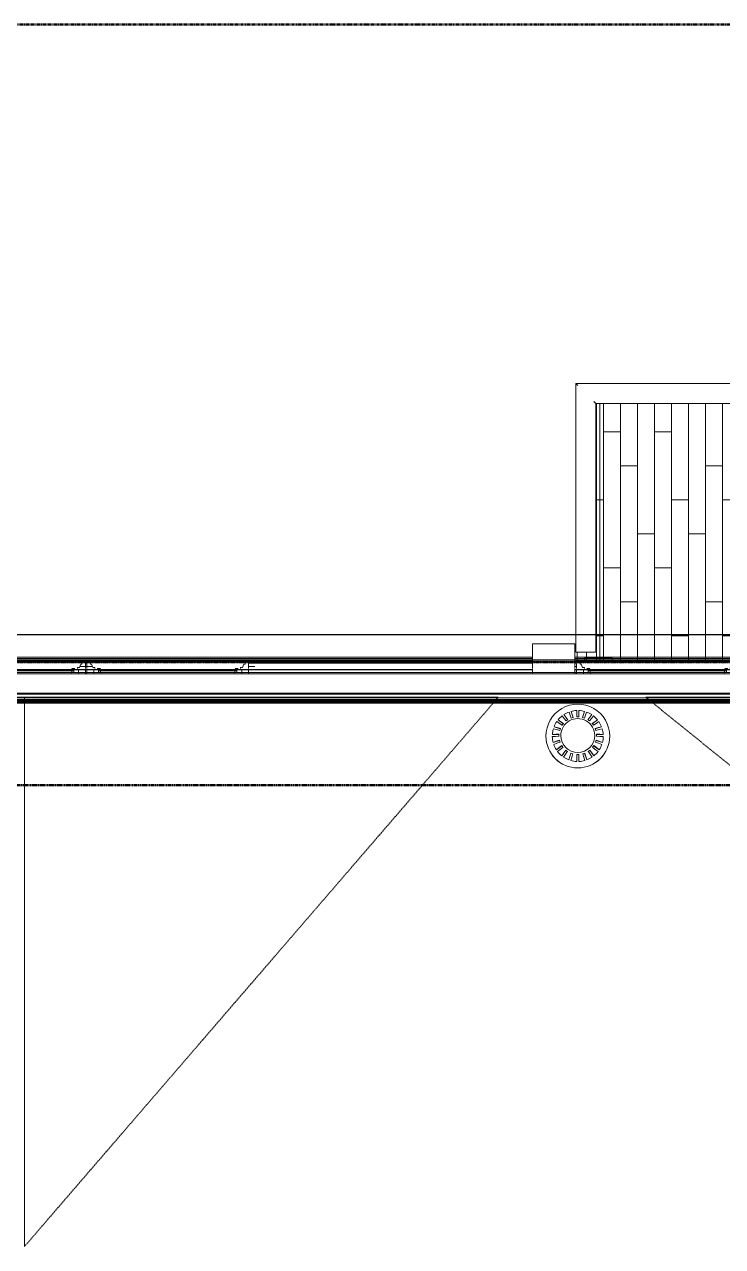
# Model space of a CAD drawing. Header units: inches. Extents: x -4235 to -464, y 9767 to 12269.
# Drawn here: x -3420.4 to -3256.2, y 11981.1 to 12268.7 of the extents above; entities that cross this region are included whole.
import ezdxf

# ---------------------------------------------------------------- set-up
doc = ezdxf.new("R2010")
doc.units = ezdxf.units.IN
doc.header["$MEASUREMENT"] = 0
doc.linetypes.add('Dash 1_16_', pattern=[0.125, 0.0625, -0.0625])
doc.linetypes.add('Double Dash 3_8_', pattern=[1, 0.375, -0.125, 0.125, -0.125, 0.125, -0.125])
for name, color, linetype, lineweight in [('A-FLOR-1', 192, 'Continuous', 9), ('A-FLOR-HRAL', 11, 'Continuous', 9), ('A-FLOR-PATT-1', 9, 'Continuous', 9), ('A-GENM', 5, 'Continuous', 9), ('A-GLAZ-1', 151, 'Continuous', 9), ('A-GLAZ-2', 151, 'Continuous', 20), ('A-ROOF', 132, 'Continuous', 13), ('A-ROOF-1', 10, 'Dash 1_16_', 9), ('A-ROOF-2', 7, 'Dash 1_16_', 9), ('A-WALL-1', 113, 'Continuous', 9), ('C-PROP-LINE', 91, 'Double Dash 3_8_', 50), ('C-PROP-LINE-1', 91, 'Dash 1_16_', 50), ('M-EQPM', 50, 'Continuous', 9)]:
    doc.layers.add(name, color=color, linetype=linetype, lineweight=lineweight)

# ---------------------------------------------------------------- blocks, each defined once
blk = doc.blocks.new('Basic Wall _ EXT - FIBER CEMENT - LARGE - ___-2505162-BACKGROUND - ROOF PLAN')
at = {"layer": 'A-WALL-1'}
for p, q in [((-3405.74, 12118.91), (-3406.11, 12118.91)), ((-3405.74, 12118.91), (-3406.11, 12118.91)), ((-3406.11, 12118.88), (-3405.74, 12118.88)), ((-3405.74, 12118.88), (-3406.11, 12118.88)), ((-3300.91, 12118.91), (-3367.71, 12118.91)), ((-3300.91, 12118.91), (-3367.71, 12118.91)), ((-3367.71, 12118.88), (-3300.91, 12118.88)), ((-3300.91, 12118.88), (-3367.71, 12118.88)), ((-3290.54, 12118.91), (-3290.91, 12118.91)), ((-3290.54, 12118.91), (-3290.91, 12118.91)), ((-3290.91, 12118.88), (-3290.54, 12118.88)), ((-3290.54, 12118.88), (-3290.91, 12118.88)), ((-3405.74, 12116.87), (-3406.11, 12116.87)), ((-3405.74, 12116.87), (-3406.11, 12116.87)), ((-3406.11, 12116.84), (-3405.74, 12116.84)), ((-3405.74, 12116.84), (-3406.11, 12116.84)), ((-3300.91, 12116.87), (-3367.71, 12116.87)), ((-3300.91, 12116.87), (-3367.71, 12116.87)), ((-3367.71, 12116.84), (-3300.91, 12116.84)), ((-3300.91, 12116.84), (-3367.71, 12116.84)), ((-3290.54, 12116.87), (-3290.91, 12116.87)), ((-3290.54, 12116.87), (-3290.91, 12116.87)), ((-3290.91, 12116.84), (-3290.54, 12116.84)), ((-3290.54, 12116.84), (-3290.91, 12116.84))]:
    blk.add_line(p, q, dxfattribs=at)
blk = doc.blocks.new('Basic Wall _ EXT - FIBER CEMENT - LARGE - ___-2162455-BACKGROUND - ROOF PLAN')
at = {"layer": 'A-WALL-1'}
for p, q in [((-3300.91, 12119.8), (-3549.34, 12119.8)), ((-3300.91, 12119.5), (-3549.34, 12119.5)), ((-3300.91, 12119.5), (-3549.34, 12119.5)), ((-3300.91, 12119.48), (-3549.34, 12119.48)), ((-3300.91, 12119.46), (-3549.34, 12119.46)), ((-3300.91, 12119.46), (-3549.34, 12119.46)), ((-3300.91, 12119.46), (-3549.34, 12119.46)), ((-3055.05, 12119.8), (-3290.91, 12119.8)), ((-3057.92, 12119.5), (-3290.91, 12119.5)), ((-3057.92, 12119.5), (-3290.91, 12119.5)), ((-3057.92, 12119.48), (-3290.91, 12119.48)), ((-3057.92, 12119.46), (-3290.91, 12119.46)), ((-3057.92, 12119.46), (-3290.91, 12119.46)), ((-3057.92, 12119.46), (-3290.91, 12119.46)), ((-3300.91, 12116.87), (-3549.34, 12116.87)), ((-3300.91, 12116.87), (-3549.34, 12116.87)), ((-3549.34, 12116.84), (-3300.91, 12116.84)), ((-3300.91, 12116.84), (-3549.34, 12116.84)), ((-3057.93, 12116.87), (-3290.91, 12116.87)), ((-3057.93, 12116.87), (-3290.91, 12116.87)), ((-3290.91, 12116.84), (-3057.93, 12116.84)), ((-3057.93, 12116.84), (-3290.91, 12116.84))]:
    blk.add_line(p, q, dxfattribs=at)
blk = doc.blocks.new('Basic Wall _ EXT - FIBER CEMENT - SMALL - ___-2145929-BACKGROUND - ROOF PLAN')
at = {"layer": 'A-WALL-1'}
for p, q in [((-2061.36, 12125.15), (-3867.29, 12125.15)), ((-2061.36, 12125.15), (-3867.29, 12125.15)), ((-3867.21, 12125.07), (-2061.44, 12125.07)), ((-2061.44, 12125.07), (-3867.21, 12125.07)), ((-2067.39, 12119.12), (-3861.25, 12119.12)), ((-2067.46, 12119.05), (-3861.19, 12119.05)), ((-2067.84, 12118.67), (-3860.81, 12118.67)), ((-2067.92, 12118.59), (-3860.73, 12118.59)), ((-2067.92, 12118.59), (-3860.73, 12118.59)), ((-2070.35, 12116.17), (-3858.3, 12116.17)), ((-2070.35, 12116.17), (-3858.3, 12116.17)), ((-2075.17, 12111.34), (-3853.48, 12111.34)), ((-2075.17, 12111.34), (-3853.48, 12111.34)), ((-2075.25, 12111.26), (-3853.4, 12111.26)), ((-2075.25, 12111.26), (-3853.4, 12111.26)), ((-3853.2, 12111.06), (-2075.45, 12111.06)), ((-2075.45, 12111.06), (-3853.2, 12111.06)), ((-3852.33, 12110.19), (-2076.32, 12110.19)), ((-2076.32, 12110.19), (-3852.33, 12110.19)), ((-2076.67, 12109.84), (-3851.97, 12109.84)), ((-2076.72, 12109.79), (-3851.93, 12109.79)), ((-2076.73, 12109.78), (-3851.92, 12109.78)), ((-2076.79, 12109.72), (-3851.85, 12109.72)), ((-2076.8, 12109.72), (-3851.85, 12109.72)), ((-2076.8, 12109.71), (-3851.85, 12109.71)), ((-2076.83, 12109.68), (-3851.82, 12109.68)), ((-2076.86, 12109.65), (-3851.78, 12109.65)), ((-3851.77, 12109.64), (-2076.87, 12109.64)), ((-3851.63, 12109.49), (-2077.02, 12109.49)), ((-2077.23, 12109.28), (-3851.42, 12109.28)), ((-2077.3, 12109.22), (-3851.35, 12109.22)), ((-2077.42, 12109.09), (-3851.22, 12109.09)), ((-2077.53, 12108.98), (-3851.11, 12108.98))]:
    blk.add_line(p, q, dxfattribs=at)
blk = doc.blocks.new('Window-Double_Hung-Andersen-400_Series-Tilt_Wash - DOUBLE HUNG - COTTAGE - 3RD FLOOR-V3-BACKGROUND - ROOF PLAN')
at = {"layer": 'A-GLAZ-1'}
for p, q in [((-16.29, 2.5), (-15.7, 2.5)), ((-16.29, 2.12), (-15.7, 2.12)), ((-15.82, 2.5), (-15.82, 2.12)), ((-15.7, 2.62), (15.7, 2.62)), ((-15.7, 2.5), (15.7, 2.5)), ((-15.7, 2.12), (15.7, 2.12)), ((-15.7, 2), (15.7, 2)), ((16.29, 2.5), (15.7, 2.5)), ((16.29, 2.12), (15.7, 2.12)), ((15.82, 2.5), (15.82, 2.12))]:
    blk.add_line(p, q, dxfattribs=at)
at = {"layer": 'A-GLAZ-2'}
for p, q in [((-19.01, 3.44), (-19.39, 3.44)), ((19.01, 4.81), (-19.01, 4.81)), ((-19.01, 4.81), (-19.01, 4.56)), ((-19.01, 4.11), (-19.01, 3)), ((-18.2, 4.81), (-18.2, 4.56)), ((-18.2, 4.11), (-18.2, 4)), ((-18.2, 4), (-17.92, 4)), ((-17.92, 4), (-17.61, 3.19)), ((-17.61, 3.19), (-17.14, 3.19)), ((-17.14, 3.19), (-17.14, 3)), ((-15.86, 2.97), (-16.57, 2.97)), ((15.86, 2.97), (16.57, 2.97)), ((17.14, 3.19), (17.14, 3)), ((17.61, 3.19), (17.14, 3.19)), ((17.92, 4), (17.61, 3.19)), ((18.2, 4), (17.92, 4)), ((18.2, 4.81), (18.2, 4.56)), ((18.2, 4.11), (18.2, 4)), ((19.01, 4.56), (19.01, 4.81)), ((19.01, 3), (19.01, 4.11)), ((19.01, 3.44), (20.51, 3.44)), ((-19.01, 2.84), (-19.01, 2.72)), ((-19.01, 2.69), (-19.01, 2.01)), ((-19.01, 2.01), (-19.01, 1.69)), ((-17.42, 2.75), (-16.57, 2.75)), ((-17.42, 2.69), (-17.42, 2.01)), ((-17.42, 2.01), (-17.42, 1.69)), ((-17.14, 2.84), (-17.14, 2.75)), ((-16.57, 2.72), (-16.57, 2.84)), ((-16.57, 2.62), (-16.57, 2.69)), ((-15.7, 2.62), (-16.57, 2.62)), ((-16.29, 2.62), (-16.29, 2.01)), ((-15.7, 2), (-16.29, 2)), ((-15.8, 2.84), (-15.74, 2.72)), ((-15.78, 1.69), (-15.7, 2)), ((-15.73, 2.69), (-15.7, 2.62)), ((15.73, 2.69), (15.7, 2.62)), ((15.7, 2.62), (16.57, 2.62)), ((15.7, 2), (16.29, 2)), ((15.78, 1.69), (15.7, 2)), ((15.8, 2.84), (15.74, 2.72)), ((16.29, 2.62), (16.29, 2.01)), ((16.57, 2.72), (16.57, 2.84)), ((17.42, 2.75), (16.57, 2.75)), ((16.57, 2.62), (16.57, 2.69)), ((17.14, 2.84), (17.14, 2.75)), ((17.42, 2.69), (17.42, 2.01)), ((17.42, 2.01), (17.42, 1.69)), ((19.01, 2.72), (19.01, 2.84)), ((19.01, 2.01), (19.01, 2.69)), ((19.01, 1.69), (19.01, 2.01))]:
    blk.add_line(p, q, dxfattribs=at)
blk = doc.blocks.new('Window-Double_Hung-Andersen-400_Series-Tilt_Wash - DOUBLE HUNG - COTTAGE - 3RD FLOOR-V4-BACKGROUND - ROOF PLAN')
at = {"layer": 'A-GLAZ-1'}
for p, q in [((-16.29, 2.5), (-15.7, 2.5)), ((-16.29, 2.12), (-15.7, 2.12)), ((-15.82, 2.5), (-15.82, 2.16)), ((-15.7, 2.62), (15.7, 2.62)), ((-15.7, 2.5), (15.7, 2.5)), ((-15.7, 2.12), (15.7, 2.12)), ((-15.7, 2), (15.7, 2)), ((16.29, 2.5), (15.7, 2.5)), ((16.29, 2.12), (15.7, 2.12)), ((15.82, 2.5), (15.82, 2.12))]:
    blk.add_line(p, q, dxfattribs=at)
at = {"layer": 'A-GLAZ-2'}
for p, q in [((-19.01, 3.44), (-20.51, 3.44)), ((19.01, 4.81), (-19.01, 4.81)), ((-19.01, 4.81), (-19.01, 4.56)), ((-19.01, 4.27), (-19.01, 4.22)), ((-19.01, 4.11), (-19.01, 3)), ((-18.2, 4.81), (-18.2, 4.56)), ((-18.2, 4.27), (-18.2, 4.22)), ((-18.2, 4.11), (-18.2, 4)), ((-18.2, 4), (-17.92, 4)), ((-17.92, 4), (-17.61, 3.19)), ((-17.61, 3.19), (-17.14, 3.19)), ((-17.14, 3.19), (-17.14, 3)), ((-15.86, 2.97), (-16.57, 2.97)), ((15.86, 2.97), (16.57, 2.97)), ((17.14, 3.19), (17.14, 3)), ((17.61, 3.19), (17.14, 3.19)), ((17.92, 4), (17.61, 3.19)), ((18.2, 4), (17.92, 4)), ((18.2, 4.81), (18.2, 4.56)), ((18.2, 4.11), (18.2, 4)), ((19.01, 4.56), (19.01, 4.81)), ((19.01, 3), (19.01, 4.11)), ((19.01, 3.44), (20.51, 3.44)), ((-19.01, 2.84), (-19.01, 2.72)), ((-19.01, 2.69), (-19.01, 2.01)), ((-19.01, 2.01), (-19.01, 1.69)), ((-17.42, 2.75), (-16.57, 2.75)), ((-17.42, 2.69), (-17.42, 2.01)), ((-17.42, 2.01), (-17.42, 1.69)), ((-17.14, 2.84), (-17.14, 2.79)), ((-16.57, 2.72), (-16.57, 2.84)), ((-16.57, 2.62), (-16.57, 2.69)), ((-15.7, 2.62), (-16.57, 2.62)), ((-16.29, 2.62), (-16.29, 2.01)), ((-15.7, 2), (-16.29, 2)), ((-15.8, 2.84), (-15.74, 2.72)), ((-15.78, 1.69), (-15.7, 2)), ((-15.73, 2.69), (-15.7, 2.62)), ((15.73, 2.69), (15.7, 2.62)), ((15.7, 2.62), (16.57, 2.62)), ((15.7, 2), (16.29, 2)), ((15.78, 1.69), (15.7, 2)), ((15.79, 2.83), (15.74, 2.72)), ((16.29, 2.62), (16.29, 2.01)), ((16.57, 2.72), (16.57, 2.83)), ((17.42, 2.75), (16.57, 2.75)), ((16.57, 2.62), (16.57, 2.69)), ((17.14, 2.83), (17.14, 2.75)), ((17.42, 2.69), (17.42, 2.01)), ((17.42, 1.99), (17.42, 1.69)), ((19.01, 2.72), (19.01, 2.83)), ((19.01, 2.01), (19.01, 2.69)), ((19.01, 1.69), (19.01, 1.98))]:
    blk.add_line(p, q, dxfattribs=at)
blk = doc.blocks.new('Window-Double_Hung-Andersen-400_Series-Tilt_Wash - DOUBLE HUNG - COTTAGE - 3RD FLOOR-V50-BACKGROUND - ROOF PLAN')
at = {"layer": 'A-GLAZ-1'}
for p, q in [((-16.29, 2.5), (-15.7, 2.5)), ((-16.29, 2.12), (-15.7, 2.12)), ((-15.82, 2.5), (-15.82, 2.12)), ((-15.7, 2.62), (15.7, 2.62)), ((-15.7, 2.5), (15.7, 2.5)), ((-15.7, 2.12), (15.7, 2.12)), ((-15.7, 2), (15.7, 2)), ((16.29, 2.5), (15.7, 2.5)), ((16.29, 2.12), (15.7, 2.12)), ((15.82, 2.5), (15.82, 2.12))]:
    blk.add_line(p, q, dxfattribs=at)
at = {"layer": 'A-GLAZ-2'}
for p, q in [((-19.01, 3.44), (-20.51, 3.44)), ((19.01, 4.81), (-19.01, 4.81)), ((-19.01, 4.81), (-19.01, 4.56)), ((-19.01, 4.39), (-19.01, 4.34)), ((-19.01, 4.27), (-19.01, 4.22)), ((-19.01, 4.11), (-19.01, 3)), ((-19.01, 2.88), (-19.01, 2.74)), ((-18.2, 4.81), (-18.2, 4.56)), ((-18.2, 4.39), (-18.2, 4.34)), ((-18.2, 4.27), (-18.2, 4.22)), ((-18.2, 4.11), (-18.2, 4)), ((-18.2, 4), (-17.92, 4)), ((-17.92, 4), (-17.61, 3.2)), ((-17.61, 3.19), (-17.14, 3.19)), ((-17.14, 3.19), (-17.14, 3)), ((-17.14, 2.88), (-17.14, 2.75)), ((-15.86, 2.97), (-16.57, 2.97)), ((-16.57, 2.74), (-16.57, 2.88)), ((-15.82, 2.88), (-15.76, 2.75)), ((15.86, 2.97), (16.57, 2.97)), ((17.14, 3.19), (17.14, 3)), ((17.61, 3.19), (17.14, 3.19)), ((17.92, 4), (17.61, 3.19)), ((18.2, 4), (17.92, 4)), ((18.2, 4.81), (18.2, 4.56)), ((18.2, 4.27), (18.2, 4.22)), ((18.2, 4.11), (18.2, 4)), ((19.01, 4.56), (19.01, 4.81)), ((19.01, 4.22), (19.01, 4.27)), ((19.01, 3), (19.01, 4.11)), ((19.01, 3.44), (20.51, 3.44)), ((-19.01, 2.69), (-19.01, 2.01)), ((-19.01, 2.01), (-19.01, 1.69)), ((-17.42, 2.75), (-16.57, 2.75)), ((-17.42, 2.69), (-17.42, 2.01)), ((-17.42, 2.01), (-17.42, 1.69)), ((-16.57, 2.62), (-16.57, 2.69)), ((-15.7, 2.62), (-16.57, 2.62)), ((-16.29, 2.62), (-16.29, 2.01)), ((-15.7, 2), (-16.29, 2)), ((-15.78, 1.69), (-15.7, 2)), ((-15.73, 2.69), (-15.7, 2.62)), ((15.73, 2.69), (15.7, 2.62)), ((15.7, 2.62), (16.57, 2.62)), ((15.7, 2), (16.29, 2)), ((15.78, 1.69), (15.7, 2)), ((15.8, 2.84), (15.74, 2.72)), ((16.29, 2.62), (16.29, 2.01)), ((16.57, 2.72), (16.57, 2.84)), ((17.42, 2.75), (16.57, 2.75)), ((16.57, 2.62), (16.57, 2.69)), ((17.14, 2.84), (17.14, 2.78)), ((17.42, 2.69), (17.42, 2.01)), ((17.42, 2.01), (17.42, 1.69)), ((19.01, 2.72), (19.01, 2.84)), ((19.01, 2.01), (19.01, 2.69)), ((19.01, 1.69), (19.01, 2.01))]:
    blk.add_line(p, q, dxfattribs=at)
blk = doc.blocks.new('Family1 - SCUPPER-2621238-BACKGROUND - ROOF PLAN')
at = {"layer": 'A-GENM'}
for p, q in [((-5, -2.01), (-5, -1.69)), ((-5, -2.84), (-5, -2.01)), ((5, -1.69), (5, -2.01)), ((5, -2.01), (5, -2.84)), ((-5, -4.11), (-5, -3)), ((-5, -4.97), (-5, -4.56)), ((-5, -8.81), (-5, -4.97)), ((5, -3), (5, -4.11)), ((5, -4.56), (5, -4.97)), ((5, -4.97), (5, -8.81)), ((5, -8.81), (-5, -8.81))]:
    blk.add_line(p, q, dxfattribs=at)
blk = doc.blocks.new('Railing - Baluster_01-V160-BACKGROUND - ROOF PLAN')
at = {"layer": 'A-FLOR-HRAL'}
for p, q in [((-0.59, 1.18), (0.59, 1.18)), ((-0.59, 0.59), (-0.59, 1.18)), ((0.59, 1.18), (0.59, 0.59))]:
    blk.add_line(p, q, dxfattribs=at)
blk = doc.blocks.new('Railing - Railing-2700264-BACKGROUND - ROOF PLAN')
at = {"layer": 'A-FLOR-HRAL'}
for p, q in [((-3176.67, 12184.2), (-3290.72, 12184.2)), ((-3290.72, 12184.2), (-3290.72, 12125.15)), ((-3176.67, 12125.15), (-3176.67, 12184.2)), ((-3286, 12179.48), (-3181.4, 12179.48)), ((-3286, 12125.15), (-3286, 12179.48)), ((-3181.4, 12179.48), (-3181.4, 12125.15)), ((-3290.72, 12125.15), (-3290.72, 12125.07)), ((-3290.72, 12125.07), (-3290.72, 12120.95)), ((-3286, 12125.07), (-3286, 12125.15)), ((-3286, 12120.95), (-3286, 12125.07)), ((-3181.4, 12125.15), (-3181.4, 12125.07)), ((-3181.4, 12125.07), (-3181.4, 12120.95)), ((-3176.67, 12125.07), (-3176.67, 12125.15)), ((-3176.67, 12120.95), (-3176.67, 12125.07)), ((-3290.25, 12120.95), (-3290.72, 12120.95)), ((-3286.47, 12120.95), (-3290.25, 12120.95)), ((-3286, 12120.95), (-3286.47, 12120.95)), ((-3181.34, 12120.95), (-3181.4, 12120.95)), ((-3180.93, 12120.95), (-3181.34, 12120.95)), ((-3177.15, 12120.95), (-3180.93, 12120.95)), ((-3176.74, 12120.95), (-3177.15, 12120.95)), ((-3176.67, 12120.95), (-3176.74, 12120.95))]:
    blk.add_line(p, q, dxfattribs=at)
for points, knots in [([(-3290.72, 12184.2), (-3290.72, 12184.2), (-3290.72, 12184.19), (-3290.69, 12184.17), (-3290.66, 12184.14), (-3290.63, 12184.11), (-3290.61, 12184.08), (-3290.58, 12184.06), (-3290.54, 12184.02), (-3290.5, 12183.97), (-3290.46, 12183.94), (-3290.42, 12183.9), (-3290.35, 12183.83), (-3290.29, 12183.77), (-3290.25, 12183.73)], [0, 0, 0, 0, 0.166667, 0.25, 0.333333, 0.416667, 0.458333, 0.5, 0.583333, 0.666667, 0.708333, 0.75, 0.833333, 1, 1, 1, 1]), ([(-3176.67, 12184.2), (-3176.67, 12184.2), (-3176.68, 12184.19), (-3176.71, 12184.17), (-3176.74, 12184.14), (-3176.77, 12184.11), (-3176.79, 12184.08), (-3176.82, 12184.06), (-3176.86, 12184.02), (-3176.9, 12183.97), (-3176.94, 12183.94), (-3176.98, 12183.9), (-3177.04, 12183.83), (-3177.11, 12183.77), (-3177.15, 12183.73)], [0, 0, 0, 0, 0.166667, 0.25, 0.333333, 0.416667, 0.458333, 0.5, 0.583333, 0.666667, 0.708333, 0.75, 0.833333, 1, 1, 1, 1]), ([(-3286.47, 12179.95), (-3286.43, 12179.91), (-3286.37, 12179.85), (-3286.29, 12179.77), (-3286.24, 12179.72), (-3286.21, 12179.69), (-3286.18, 12179.65), (-3286.14, 12179.62), (-3286.12, 12179.59), (-3286.09, 12179.57), (-3286.06, 12179.54), (-3286.03, 12179.51), (-3286.01, 12179.49), (-3286, 12179.48), (-3286, 12179.48)], [0, 0, 0, 0, 0.166667, 0.25, 0.333333, 0.375, 0.416667, 0.5, 0.541667, 0.583333, 0.666667, 0.75, 0.833333, 1, 1, 1, 1]), ([(-3180.93, 12179.95), (-3180.97, 12179.91), (-3181.03, 12179.85), (-3181.11, 12179.77), (-3181.15, 12179.72), (-3181.19, 12179.69), (-3181.22, 12179.65), (-3181.25, 12179.62), (-3181.28, 12179.59), (-3181.31, 12179.57), (-3181.34, 12179.54), (-3181.36, 12179.51), (-3181.39, 12179.49), (-3181.4, 12179.48), (-3181.4, 12179.48)], [0, 0, 0, 0, 0.166667, 0.25, 0.333333, 0.375, 0.416667, 0.5, 0.541667, 0.583333, 0.666667, 0.75, 0.833333, 1, 1, 1, 1])]:
    blk.add_open_spline(points, degree=3, knots=knots, dxfattribs=at)
at = {"rotation": 180}
blk.add_blockref('Railing - Baluster_01-V160-BACKGROUND - ROOF PLAN', (-3179.04, 12121.54), dxfattribs=at)
blk = doc.blocks.new('Walls 124 - Walls 1-2567764-BACKGROUND - ROOF PLAN')
at = {"layer": 'A-WALL-1'}
for p, q in [((-3285.83, 12179.48), (-3285.83, 12125.15)), ((-3285.08, 12125.15), (-3285.08, 12179.48)), ((-3285.83, 12125.15), (-3285.83, 12125.07)), ((-3285.83, 12125.07), (-3285.83, 12119.79)), ((-3285.08, 12125.07), (-3285.08, 12125.15)), ((-3285.08, 12119.79), (-3285.08, 12125.07)), ((-3288.7, 12119.58), (-3288.7, 12119.5)), ((-3288.27, 12119.58), (-3288.7, 12119.58)), ((-3288.7, 12119.58), (-3288.59, 12119.58)), ((-3288.7, 12119.46), (-3288.7, 12119.12)), ((-3288.7, 12119.12), (-3288.7, 12118.96)), ((-3288.59, 12119.58), (-3288.27, 12119.58)), ((-3287.75, 12119.58), (-3288.27, 12119.58)), ((-3288.27, 12119.58), (-3287.75, 12119.58)), ((-3287.08, 12119.58), (-3287.75, 12119.58)), ((-3287.75, 12119.58), (-3286.29, 12119.58)), ((-3285.83, 12119.58), (-3287.08, 12119.58)), ((-3286.29, 12119.58), (-3285.45, 12119.58)), ((-3285.83, 12119.63), (-3285.83, 12119.58)), ((-3285.83, 12119.58), (-3285.83, 12119.5)), ((-3285.83, 12119.46), (-3285.83, 12119.12)), ((-3285.83, 12119.12), (-3285.83, 12118.96)), ((-3285.72, 12119.58), (-3285.78, 12119.58)), ((-3285.64, 12119.58), (-3285.72, 12119.58)), ((-3285.55, 12119.58), (-3285.64, 12119.58)), ((-3285.45, 12119.58), (-3285.55, 12119.58)), ((-3285.35, 12119.58), (-3285.45, 12119.58)), ((-3285.45, 12119.58), (-3284.61, 12119.58)), ((-3285.26, 12119.58), (-3285.35, 12119.58)), ((-3285.18, 12119.58), (-3285.26, 12119.58)), ((-3285.12, 12119.58), (-3285.18, 12119.58)), ((-3285.08, 12119.58), (-3285.08, 12119.63)), ((-3285.08, 12119.5), (-3285.08, 12119.58)), ((-3285.08, 12119.12), (-3285.08, 12119.46)), ((-3285.08, 12118.96), (-3285.08, 12119.12)), ((-3284.61, 12119.58), (-3285.07, 12119.58)), ((-3283.83, 12119.58), (-3284.61, 12119.58)), ((-3284.61, 12119.58), (-3283.15, 12119.58)), ((-3282.64, 12119.58), (-3283.83, 12119.58)), ((-3283.15, 12119.58), (-3282.31, 12119.58)), ((-3282.2, 12119.58), (-3282.64, 12119.58)), ((-3282.31, 12119.58), (-3282.2, 12119.58)), ((-3282.2, 12119.5), (-3282.2, 12119.58)), ((-3282.2, 12119.12), (-3282.2, 12119.46)), ((-3282.2, 12118.96), (-3282.2, 12119.12))]:
    blk.add_line(p, q, dxfattribs=at)
blk = doc.blocks.new('22142613 - Roof Drains - Type A - 15_ Strainer - 8_ Drain-2082947-BACKGROUND - ROOF PLAN')
at = {"layer": 'M-EQPM'}
for p, q in [((-2370.53, 12105.04), (-2371.42, 12106.26)), ((-2369.27, 12105.59), (-2369.73, 12107.01)), ((-2366.57, 12107.01), (-2367.03, 12105.59)), ((-2364.88, 12106.26), (-2365.77, 12105.04)), ((-2372.26, 12102.94), (-2373.74, 12103.41)), ((-2371.56, 12104.13), (-2372.8, 12105.02)), ((-2363.5, 12105.02), (-2364.73, 12104.13)), ((-2362.56, 12103.41), (-2364.03, 12102.94)), ((-2375.65, 12101.23), (-2375.65, 12101.21)), ((-2372.57, 12101.59), (-2374.14, 12101.59)), ((-2372.43, 12100.21), (-2373.95, 12099.71)), ((-2372.15, 12101.21), (-2372.15, 12100.99)), ((-2364.15, 12100.99), (-2364.15, 12101.21)), ((-2362.34, 12099.71), (-2363.86, 12100.21)), ((-2362.16, 12101.59), (-2363.73, 12101.59)), ((-2360.65, 12101.21), (-2360.65, 12101.23)), ((-2371.88, 12098.94), (-2373.19, 12097.98)), ((-2370.96, 12097.9), (-2371.92, 12096.57)), ((-2369.76, 12097.19), (-2370.27, 12095.62)), ((-2366.03, 12095.62), (-2366.54, 12097.19)), ((-2364.37, 12096.57), (-2365.34, 12097.9)), ((-2363.1, 12097.98), (-2364.42, 12098.94))]:
    blk.add_line(p, q, dxfattribs=at)
at = {"layer": 'M-EQPM', "flags": 128}
for points in [[(-2370.9, 12104.78), (-2371.36, 12105.37), (-2371.82, 12105.97)], [(-2371.42, 12106.26), (-2370.95, 12105.66), (-2370.49, 12105.07)], [(-2369.72, 12105.45), (-2369.96, 12106.16), (-2370.21, 12106.86)], [(-2369.73, 12107.01), (-2369.49, 12106.31), (-2369.24, 12105.6)], [(-2368.4, 12105.73), (-2368.4, 12106.48), (-2368.4, 12107.22)], [(-2367.9, 12107.22), (-2367.9, 12106.48), (-2367.9, 12105.73)], [(-2367.05, 12105.6), (-2366.81, 12106.31), (-2366.57, 12107.01)], [(-2366.09, 12106.86), (-2366.33, 12106.16), (-2366.58, 12105.45)], [(-2365.81, 12105.07), (-2365.34, 12105.66), (-2364.88, 12106.26)], [(-2364.47, 12105.97), (-2364.94, 12105.37), (-2365.4, 12104.78)], [(-2372.4, 12102.54), (-2373.15, 12102.74), (-2373.9, 12102.94)], [(-2373.74, 12103.41), (-2372.99, 12103.21), (-2372.24, 12103.01)], [(-2371.82, 12103.78), (-2372.46, 12104.2), (-2373.1, 12104.62)], [(-2372.8, 12105.02), (-2372.16, 12104.6), (-2371.52, 12104.18)], [(-2364.78, 12104.18), (-2364.14, 12104.6), (-2363.5, 12105.02)], [(-2363.2, 12104.62), (-2363.84, 12104.2), (-2364.48, 12103.78)], [(-2364.06, 12103.01), (-2363.31, 12103.21), (-2362.56, 12103.41)], [(-2362.4, 12102.94), (-2363.15, 12102.74), (-2363.9, 12102.54)], [(-2372.57, 12101.17), (-2373.36, 12101.13), (-2374.15, 12101.09)], [(-2374.14, 12101.59), (-2373.35, 12101.63), (-2372.56, 12101.67)], [(-2373.95, 12099.71), (-2373.2, 12100), (-2372.45, 12100.29)], [(-2372.31, 12099.81), (-2373.06, 12099.52), (-2373.81, 12099.24)], [(-2362.49, 12099.24), (-2363.24, 12099.52), (-2363.99, 12099.81)], [(-2363.84, 12100.29), (-2363.09, 12100), (-2362.34, 12099.71)], [(-2363.74, 12101.67), (-2362.95, 12101.63), (-2362.16, 12101.59)], [(-2362.15, 12101.09), (-2362.94, 12101.13), (-2363.73, 12101.17)], [(-2373.19, 12097.98), (-2372.56, 12098.49), (-2371.92, 12098.99)], [(-2371.63, 12098.58), (-2372.27, 12098.08), (-2372.91, 12097.57)], [(-2371.92, 12096.57), (-2371.46, 12097.25), (-2371, 12097.93)], [(-2370.6, 12097.63), (-2371.06, 12096.95), (-2371.52, 12096.27)], [(-2370.27, 12095.62), (-2370.03, 12096.41), (-2369.78, 12097.2)], [(-2369.31, 12097.04), (-2369.55, 12096.25), (-2369.8, 12095.46)], [(-2366.5, 12095.46), (-2366.74, 12096.25), (-2366.99, 12097.04)], [(-2366.51, 12097.2), (-2366.27, 12096.41), (-2366.03, 12095.62)], [(-2364.77, 12096.27), (-2365.24, 12096.95), (-2365.7, 12097.63)], [(-2365.3, 12097.93), (-2364.84, 12097.25), (-2364.37, 12096.57)], [(-2363.39, 12097.57), (-2364.03, 12098.08), (-2364.67, 12098.58)], [(-2364.38, 12098.99), (-2363.74, 12098.49), (-2363.1, 12097.98)], [(-2368.4, 12095.23), (-2368.4, 12096.06), (-2368.4, 12096.89)], [(-2367.9, 12096.89), (-2367.9, 12096.06), (-2367.9, 12095.23)]]:
    blk.add_lwpolyline(points, dxfattribs=at)
at = {"layer": 'M-EQPM'}
for centre, major_axis, start_param, end_param in [((-2368.15, 12101.23), (7.5, 0), 0, 3.141593), ((-2368.15, 12101.23), (6, 0), 2.230094, 2.456861), ((-2368.15, 12101.23), (6, 0), 1.921009, 2.146732), ((-2368.15, 12101.23), (6, 0), 1.612475, 1.83765), ((-2368.15, 12101.31), (4.43, 0), 1.820803, 1.933842), ((-2368.15, 12101.31), (4.43, 0), 1.514279, 1.627314), ((-2368.15, 12101.23), (6, 0), 1.303943, 1.529118), ((-2368.15, 12101.31), (4.43, 0), 1.207751, 1.32079), ((-2368.15, 12101.23), (6, 0), 0.994861, 1.220584), ((-2368.15, 12101.23), (6, 0), 0.684732, 0.911499), ((-2368.15, 12101.23), (6, 0), 2.851802, 3.081699), ((-2368.15, 12101.23), (6, 0), 2.540227, 2.768432), ((-2368.15, 12101.31), (4.43, 0), 2.747406, 2.860472), ((-2368.15, 12101.34), (4, 0), 0, 3.141593), ((-2368.15, 12101.31), (4.43, 0), 2.43676, 2.549818), ((-2368.15, 12101.31), (4.43, 0), 2.128072, 2.241119), ((-2368.15, 12101.31), (4.43, 0), 0.900473, 1.013521), ((-2368.15, 12101.31), (4.43, 0), 0.591774, 0.704832), ((-2368.15, 12101.31), (4.43, 0), 0.28112, 0.394187), ((-2368.15, 12101.23), (6, 0), 0.373161, 0.601365), ((-2368.15, 12101.23), (6, 0), 0.059893, 0.289791), ((-2368.15, 12101.23), (7.5, 0), 3.141593, 6.283185), ((-2368.15, 12101.21), (7.5, 0), 3.141593, 6.283185), ((-2368.15, 12101.23), (6, 0), 3.16507, 3.39675), ((-2368.15, 12101.31), (4.43, 0), 3.060354, 3.141593), ((-2368.15, 12101.31), (4.43, 0), 3.141593, 3.173424), ((-2368.15, 12101.31), (4.43, 0), 3.375724, 3.488791), ((-2368.15, 12101.34), (4, 0), 3.141593, 6.283185), ((-2368.15, 12101.31), (4.43, 0), 5.935987, 6.049054), ((-2368.15, 12101.31), (4.43, 0), 0, 0.081239), ((-2368.15, 12101.31), (4.43, 0), 6.251354, 6.283185), ((-2368.15, 12101.23), (6, 0), 6.028028, 6.259707), ((-2368.15, 12101.23), (6, 0), 3.48012, 3.713498), ((-2368.15, 12101.23), (6, 0), 3.796864, 4.031687), ((-2368.15, 12101.31), (4.43, 0), 3.693397, 3.806455), ((-2368.15, 12101.31), (4.43, 0), 4.013027, 4.126075), ((-2368.15, 12101.31), (4.43, 0), 4.334077, 4.447116), ((-2368.15, 12101.31), (4.43, 0), 4.977662, 5.090701), ((-2368.15, 12101.31), (4.43, 0), 5.298703, 5.411751), ((-2368.15, 12101.31), (4.43, 0), 5.618323, 5.731381), ((-2368.15, 12101.23), (6, 0), 5.393091, 5.627914), ((-2368.15, 12101.23), (6, 0), 5.71128, 5.944658), ((-2368.15, 12101.23), (6, 0), 4.11505, 4.350924), ((-2368.15, 12101.23), (6, 0), 4.434283, 4.67071), ((-2368.15, 12101.31), (4.43, 0), 4.655871, 4.768907), ((-2368.15, 12101.23), (6, 0), 4.754068, 4.990495), ((-2368.15, 12101.23), (6, 0), 5.073854, 5.309728)]:
    blk.add_ellipse(centre, major_axis=major_axis, ratio=0.999788, start_param=start_param, end_param=end_param, dxfattribs=at)
blk = doc.blocks.new('Family - ___-1878357-BACKGROUND - ROOF PLAN')
at = {"layer": 'C-PROP-LINE'}
blk.add_line((-3989.61, 12268.69), (-629.56, 12268.69), dxfattribs=at)
blk = doc.blocks.new('Family - ___-2835860-BACKGROUND - ROOF PLAN')
at = {"layer": 'C-PROP-LINE-1'}
blk.add_line((-2636.92, 12118.59), (-3860.72, 12118.59), dxfattribs=at)
blk = doc.blocks.new('Family - ___-2835903-BACKGROUND - ROOF PLAN')
at = {"layer": 'C-PROP-LINE-1'}
blk.add_line((-2096.82, 12089.69), (-3831.82, 12089.69), dxfattribs=at)
blk = doc.blocks.new('Family - ___-2835932-BACKGROUND - ROOF PLAN')
at = {"layer": 'C-PROP-LINE-1'}
blk.add_line((-2067.92, 12118.59), (-3860.72, 12118.59), dxfattribs=at)

msp = doc.modelspace()

# ---------------------------------------------------------------- hatches: boundary and pattern name
at = {"layer": 'A-FLOR-PATT-1'}
h = msp.add_hatch(dxfattribs=at)
h.set_pattern_fill('FP_23', color=256, style=0, pattern_type=2)
h.set_pattern_definition([(270, (-3952.234, 11076.839), (4, 2e-16), []), (0, (-3952.234, 11076.839), (8, 8), [4, -28]), (0, (-3948.234, 11060.839), (8, 8), [4, -28])])
h.paths.add_polyline_path([(-3214.11, 12118.95), (-3177.04, 12118.95), (-3177.04, 12120.95), (-3178.45, 12120.95), (-3178.45, 12120.36), (-3179.63, 12120.36), (-3179.63, 12120.95), (-3181.4, 12120.95), (-3181.44, 12179.48), (-3286, 12179.48), (-3286.02, 12120.95), (-3290.36, 12120.95), (-3290.36, 12118.96), (-3214.11, 12118.96)], flags=0)

# ---------------------------------------------------------------- linework, layer by layer
at = {"layer": 'A-FLOR-1'}
for p, q in [((-3290.36, 12120.95), (-3290.36, 12119.79)), ((-3290.36, 12119.63), (-3290.36, 12119.5)), ((-3290.36, 12119.46), (-3290.36, 12118.96))]:
    msp.add_line(p, q, dxfattribs=at)
at = {"layer": 'A-ROOF'}
for p, q in [((-3420.44, 12109.38), (-3420.44, 12109.45)), ((-3420.44, 11981.08), (-3420.44, 12109.21))]:
    msp.add_line(p, q, dxfattribs=at)
at = {"layer": 'A-ROOF-1'}
for p, q in [((-2076.17, 12115.84), (-3852.47, 12115.84)), ((-3309.74, 12109.45), (-3309.81, 12109.38)), ((-3309.39, 12109.87), (-3309.42, 12109.82)), ((-3308.98, 12110.34), (-3309.37, 12109.89)), ((-3273.68, 12109.89), (-3274.24, 12110.34)), ((-3273.55, 12109.78), (-3273.66, 12109.87)), ((-3273.05, 12109.38), (-3273.14, 12109.45))]:
    msp.add_line(p, q, dxfattribs=at)
at = {"layer": 'A-ROOF-2'}
for p, q in [((-3309.95, 12109.21), (-3420.44, 11981.08)), ((-3114.24, 11981.08), (-3272.85, 12109.21))]:
    msp.add_line(p, q, dxfattribs=at)
at = {"layer": 'A-WALL-1'}
for p, q in [((-2067.92, 12118.59), (-3860.73, 12118.59)), ((-3406.11, 12118.37), (-3406.11, 12118.42)), ((-3405.74, 12118.34), (-3406.11, 12118.34)), ((-3406.11, 12117.15), (-3406.11, 12118.26)), ((-3405.74, 12118.42), (-3405.74, 12118.37)), ((-3405.74, 12118.26), (-3405.74, 12117.15)), ((-3300.91, 12118.34), (-3367.71, 12118.34)), ((-3367.71, 12117.15), (-3367.71, 12118.26)), ((-3300.91, 12118.26), (-3300.91, 12117.15)), ((-3290.54, 12118.34), (-3290.91, 12118.34)), ((-3290.91, 12117.15), (-3290.91, 12118.26)), ((-3290.54, 12118.26), (-3290.54, 12117.15)), ((-3852.47, 12115.84), (-2076.17, 12115.84)), ((-3406.11, 12116.87), (-3406.11, 12116.99)), ((-3406.11, 12115.84), (-3406.11, 12116.84)), ((-3405.74, 12116.99), (-3405.74, 12116.87)), ((-3405.74, 12116.84), (-3405.74, 12115.84)), ((-3367.71, 12116.87), (-3367.71, 12116.98)), ((-3367.71, 12116.17), (-3367.71, 12116.84)), ((-3367.71, 12115.84), (-3367.71, 12116.14)), ((-3300.91, 12116.99), (-3300.91, 12115.84)), ((-3290.91, 12115.84), (-3290.91, 12116.99)), ((-3290.54, 12116.99), (-3290.54, 12116.87)), ((-3290.54, 12116.84), (-3290.54, 12115.84)), ((-2076.8, 12109.71), (-3851.85, 12109.71)), ((-3308.98, 12110.34), (-3538.53, 12110.34)), ((-3420.44, 12110.34), (-3420.44, 12109.89)), ((-3420.44, 12109.87), (-3420.44, 12109.82)), ((-3309.42, 12109.82), (-3309.39, 12109.87)), ((-3309.37, 12109.89), (-3308.98, 12110.34)), ((-3274.24, 12110.34), (-3273.68, 12109.89)), ((-2966.85, 12110.34), (-3274.24, 12110.34)), ((-3273.66, 12109.87), (-3273.55, 12109.78))]:
    msp.add_line(p, q, dxfattribs=at)

# ---------------------------------------------------------------- block references
at = {"layer": 'A-FLOR-HRAL'}
msp.add_blockref('Railing - Railing-2700264-BACKGROUND - ROOF PLAN', (0, 0), dxfattribs=at)
at = {"layer": 'A-GENM', "rotation": 180}
msp.add_blockref('Family1 - SCUPPER-2621238-BACKGROUND - ROOF PLAN', (-3295.91, 12114.15), dxfattribs=at)
at = {"layer": 'A-GLAZ-1'}
for name, p in [('Window-Double_Hung-Andersen-400_Series-Tilt_Wash - DOUBLE HUNG - COTTAGE - 3RD FLOOR-V50-BACKGROUND - ROOF PLAN', (-3425.12, 12114.15)), ('Window-Double_Hung-Andersen-400_Series-Tilt_Wash - DOUBLE HUNG - COTTAGE - 3RD FLOOR-V4-BACKGROUND - ROOF PLAN', (-3386.72, 12114.15)), ('Window-Double_Hung-Andersen-400_Series-Tilt_Wash - DOUBLE HUNG - COTTAGE - 3RD FLOOR-V3-BACKGROUND - ROOF PLAN', (-3271.52, 12114.15))]:
    msp.add_blockref(name, p, dxfattribs=at)
at = {"layer": 'A-WALL-1'}
for name in ['Walls 124 - Walls 1-2567764-BACKGROUND - ROOF PLAN', 'Basic Wall _ EXT - FIBER CEMENT - SMALL - ___-2145929-BACKGROUND - ROOF PLAN', 'Basic Wall _ EXT - FIBER CEMENT - LARGE - ___-2162455-BACKGROUND - ROOF PLAN', 'Basic Wall _ EXT - FIBER CEMENT - LARGE - ___-2505162-BACKGROUND - ROOF PLAN']:
    msp.add_blockref(name, (0, 0), dxfattribs=at)
at = {"layer": 'C-PROP-LINE'}
msp.add_blockref('Family - ___-1878357-BACKGROUND - ROOF PLAN', (0, 0), dxfattribs=at)
at = {"layer": 'C-PROP-LINE-1'}
for name in ['Family - ___-2835860-BACKGROUND - ROOF PLAN', 'Family - ___-2835932-BACKGROUND - ROOF PLAN', 'Family - ___-2835903-BACKGROUND - ROOF PLAN']:
    msp.add_blockref(name, (0, 0), dxfattribs=at)
at = {"layer": 'M-EQPM'}
msp.add_blockref('22142613 - Roof Drains - Type A - 15_ Strainer - 8_ Drain-2082947-BACKGROUND - ROOF PLAN', (-922.1, 0), dxfattribs=at)

doc.saveas('drawing.dxf')
